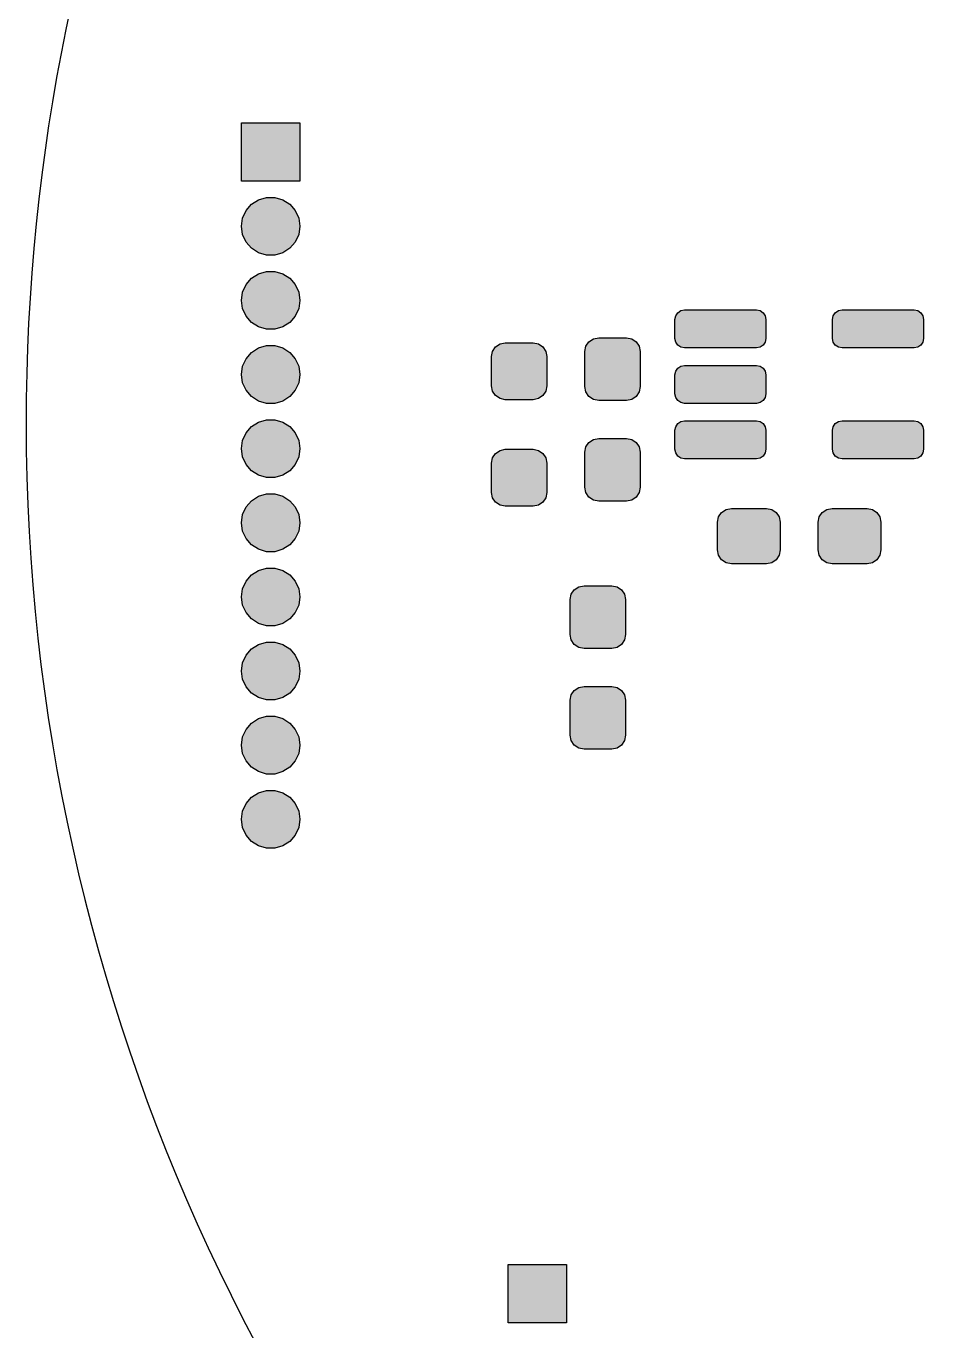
# Model space of a CAD drawing. Header units: inches. Extents: x 10 to 430, y -15 to 282.
# Drawn here: x 320.03 to 335.7, y 174.16 to 196.52 of the extents above; entities that cross this region are included whole.
import ezdxf

# ---------------------------------------------------------------- set-up
doc = ezdxf.new("R2010")
doc.units = ezdxf.units.IN
doc.header["$MEASUREMENT"] = 0
doc.layers.add('BLACK', color=7, linetype='Continuous')

msp = doc.modelspace()

# ---------------------------------------------------------------- hatches: boundary and pattern name
h = msp.add_hatch(color=256)
h.dxf.hatch_style = 1
h.paths.add_polyline_path([(324.718, 194.856), (323.718, 194.856), (323.718, 193.856), (324.718, 193.856)])
h.paths.add_polyline_path([(324.698, 193.227), (324.639, 193.357), (324.546, 193.464), (324.426, 193.541), (324.289, 193.581), (324.147, 193.581), (324.01, 193.541), (323.891, 193.464), (323.798, 193.357), (323.738, 193.227), (323.718, 193.086), (323.738, 192.945), (323.798, 192.816), (323.891, 192.708), (324.01, 192.632), (324.147, 192.591), (324.289, 192.591), (324.426, 192.632), (324.546, 192.708), (324.639, 192.816), (324.698, 192.945), (324.718, 193.086)])
h.paths.add_polyline_path([(324.698, 191.675), (324.718, 191.816), (324.698, 191.957), (324.639, 192.087), (324.546, 192.194), (324.426, 192.271), (324.289, 192.311), (324.147, 192.311), (324.01, 192.271), (323.891, 192.194), (323.798, 192.087), (323.738, 191.957), (323.718, 191.816), (323.738, 191.675), (323.798, 191.546), (323.891, 191.438), (324.01, 191.362), (324.147, 191.321), (324.289, 191.321), (324.426, 191.362), (324.546, 191.438), (324.639, 191.546)])
h.paths.add_polyline_path([(324.698, 190.405), (324.718, 190.546), (324.698, 190.687), (324.639, 190.817), (324.546, 190.924), (324.426, 191.001), (324.289, 191.041), (324.147, 191.041), (324.01, 191.001), (323.891, 190.924), (323.798, 190.817), (323.738, 190.687), (323.718, 190.546), (323.738, 190.405), (323.798, 190.276), (323.891, 190.168), (324.01, 190.092), (324.147, 190.051), (324.289, 190.051), (324.426, 190.092), (324.546, 190.168), (324.639, 190.276)])
h.paths.add_polyline_path([(324.698, 189.417), (324.639, 189.547), (324.546, 189.654), (324.426, 189.731), (324.289, 189.771), (324.147, 189.771), (324.01, 189.731), (323.891, 189.654), (323.798, 189.547), (323.738, 189.417), (323.718, 189.276), (323.738, 189.135), (323.798, 189.006), (323.891, 188.898), (324.01, 188.822), (324.147, 188.781), (324.289, 188.781), (324.426, 188.822), (324.546, 188.898), (324.639, 189.006), (324.698, 189.135), (324.718, 189.276)])
h.paths.add_polyline_path([(324.639, 187.736), (324.698, 187.865), (324.718, 188.006), (324.698, 188.147), (324.639, 188.277), (324.546, 188.384), (324.426, 188.461), (324.289, 188.501), (324.147, 188.501), (324.01, 188.461), (323.891, 188.384), (323.798, 188.277), (323.738, 188.147), (323.718, 188.006), (323.738, 187.865), (323.798, 187.736), (323.891, 187.628), (324.01, 187.552), (324.147, 187.511), (324.289, 187.511), (324.426, 187.552), (324.546, 187.628)])
h.paths.add_polyline_path([(324.639, 187.007), (324.546, 187.114), (324.426, 187.191), (324.289, 187.231), (324.147, 187.231), (324.01, 187.191), (323.891, 187.114), (323.798, 187.007), (323.738, 186.877), (323.718, 186.736), (323.738, 186.595), (323.798, 186.466), (323.891, 186.358), (324.01, 186.282), (324.147, 186.241), (324.289, 186.241), (324.426, 186.282), (324.546, 186.358), (324.639, 186.466), (324.698, 186.595), (324.718, 186.736), (324.698, 186.877)])
h.paths.add_polyline_path([(324.698, 185.607), (324.639, 185.737), (324.546, 185.844), (324.426, 185.921), (324.289, 185.961), (324.147, 185.961), (324.01, 185.921), (323.891, 185.844), (323.798, 185.737), (323.738, 185.607), (323.718, 185.466), (323.738, 185.325), (323.798, 185.196), (323.891, 185.088), (324.01, 185.012), (324.147, 184.971), (324.289, 184.971), (324.426, 185.012), (324.546, 185.088), (324.639, 185.196), (324.698, 185.325), (324.718, 185.466)])
h.paths.add_polyline_path([(324.698, 184.055), (324.718, 184.196), (324.698, 184.337), (324.639, 184.467), (324.546, 184.574), (324.426, 184.651), (324.289, 184.691), (324.147, 184.691), (324.01, 184.651), (323.891, 184.574), (323.798, 184.467), (323.738, 184.337), (323.718, 184.196), (323.738, 184.055), (323.798, 183.926), (323.891, 183.818), (324.01, 183.742), (324.147, 183.701), (324.289, 183.701), (324.426, 183.742), (324.546, 183.818), (324.639, 183.926)])
h.paths.add_polyline_path([(324.718, 182.926), (324.698, 183.067), (324.639, 183.197), (324.546, 183.304), (324.426, 183.381), (324.289, 183.421), (324.147, 183.421), (324.01, 183.381), (323.891, 183.304), (323.798, 183.197), (323.738, 183.067), (323.718, 182.926), (323.738, 182.785), (323.798, 182.656), (323.891, 182.548), (324.01, 182.472), (324.147, 182.431), (324.289, 182.431), (324.426, 182.472), (324.546, 182.548), (324.639, 182.656), (324.698, 182.785)])
h.paths.add_polyline_path([(330.301, 184.365), (330.301, 184.965), (330.283, 185.056), (330.232, 185.133), (330.155, 185.184), (330.064, 185.202), (329.589, 185.202), (329.498, 185.184), (329.421, 185.133), (329.369, 185.056), (329.351, 184.965), (329.351, 184.365), (329.369, 184.274), (329.421, 184.197), (329.498, 184.145), (329.589, 184.127), (330.064, 184.127), (330.155, 184.145), (330.232, 184.197), (330.283, 184.274)])
h.paths.add_polyline_path([(330.301, 186.69), (330.283, 186.781), (330.232, 186.858), (330.155, 186.909), (330.064, 186.927), (329.589, 186.927), (329.498, 186.909), (329.421, 186.858), (329.369, 186.781), (329.351, 186.69), (329.351, 186.09), (329.369, 185.999), (329.421, 185.922), (329.498, 185.87), (329.589, 185.852), (330.064, 185.852), (330.155, 185.87), (330.232, 185.922), (330.283, 185.999), (330.301, 186.09)])
h.paths.add_polyline_path([(328.951, 189.027), (328.933, 189.118), (328.882, 189.195), (328.805, 189.247), (328.714, 189.265), (328.239, 189.265), (328.148, 189.247), (328.071, 189.195), (328.019, 189.118), (328.001, 189.027), (328.001, 188.527), (328.019, 188.436), (328.071, 188.359), (328.148, 188.308), (328.239, 188.29), (328.714, 188.29), (328.805, 188.308), (328.882, 188.359), (328.933, 188.436), (328.951, 188.527)])
h.paths.add_polyline_path([(328.951, 190.352), (328.951, 190.852), (328.933, 190.943), (328.882, 191.02), (328.805, 191.072), (328.714, 191.09), (328.239, 191.09), (328.148, 191.072), (328.071, 191.02), (328.019, 190.943), (328.001, 190.852), (328.001, 190.352), (328.019, 190.261), (328.071, 190.184), (328.148, 190.133), (328.239, 190.115), (328.714, 190.115), (328.805, 190.133), (328.882, 190.184), (328.933, 190.261)])
h.paths.add_polyline_path([(330.551, 190.94), (330.533, 191.031), (330.482, 191.108), (330.405, 191.159), (330.314, 191.177), (329.839, 191.177), (329.748, 191.159), (329.671, 191.108), (329.619, 191.031), (329.601, 190.94), (329.601, 190.34), (329.619, 190.249), (329.671, 190.172), (329.748, 190.12), (329.839, 190.102), (330.314, 190.102), (330.405, 190.12), (330.482, 190.172), (330.533, 190.249), (330.551, 190.34)])
h.paths.add_polyline_path([(330.551, 189.215), (330.533, 189.306), (330.482, 189.383), (330.405, 189.434), (330.314, 189.452), (329.839, 189.452), (329.748, 189.434), (329.671, 189.383), (329.619, 189.306), (329.601, 189.215), (329.601, 188.615), (329.619, 188.524), (329.671, 188.447), (329.748, 188.395), (329.839, 188.377), (330.314, 188.377), (330.405, 188.395), (330.482, 188.447), (330.533, 188.524), (330.551, 188.615)])
h.paths.add_polyline_path([(332.706, 189.59), (332.694, 189.652), (332.659, 189.705), (332.606, 189.74), (332.544, 189.752), (331.309, 189.752), (331.246, 189.74), (331.194, 189.705), (331.159, 189.652), (331.146, 189.59), (331.146, 189.265), (331.159, 189.203), (331.194, 189.15), (331.246, 189.115), (331.309, 189.102), (332.544, 189.102), (332.606, 189.115), (332.659, 189.15), (332.694, 189.203), (332.706, 189.265)])
h.paths.add_polyline_path([(332.706, 190.54), (332.694, 190.602), (332.659, 190.655), (332.606, 190.69), (332.544, 190.702), (331.309, 190.702), (331.246, 190.69), (331.194, 190.655), (331.159, 190.602), (331.146, 190.54), (331.146, 190.215), (331.159, 190.153), (331.194, 190.1), (331.246, 190.065), (331.309, 190.052), (332.544, 190.052), (332.606, 190.065), (332.659, 190.1), (332.694, 190.153), (332.706, 190.215)])
h.paths.add_polyline_path([(332.706, 191.49), (332.694, 191.552), (332.659, 191.605), (332.606, 191.64), (332.544, 191.652), (331.309, 191.652), (331.246, 191.64), (331.194, 191.605), (331.159, 191.552), (331.146, 191.49), (331.146, 191.165), (331.159, 191.103), (331.194, 191.05), (331.246, 191.015), (331.309, 191.002), (332.544, 191.002), (332.606, 191.015), (332.659, 191.05), (332.694, 191.103), (332.706, 191.165)])
h.paths.add_polyline_path([(335.406, 191.49), (335.394, 191.552), (335.359, 191.605), (335.306, 191.64), (335.244, 191.652), (334.009, 191.652), (333.946, 191.64), (333.894, 191.605), (333.859, 191.552), (333.846, 191.49), (333.846, 191.165), (333.859, 191.103), (333.894, 191.05), (333.946, 191.015), (334.009, 191.002), (335.244, 191.002), (335.306, 191.015), (335.359, 191.05), (335.394, 191.103), (335.406, 191.165)])
h.paths.add_polyline_path([(335.406, 189.59), (335.394, 189.652), (335.359, 189.705), (335.306, 189.74), (335.244, 189.752), (334.009, 189.752), (333.946, 189.74), (333.894, 189.705), (333.859, 189.652), (333.846, 189.59), (333.846, 189.265), (333.859, 189.203), (333.894, 189.15), (333.946, 189.115), (334.009, 189.102), (335.244, 189.102), (335.306, 189.115), (335.359, 189.15), (335.394, 189.203), (335.406, 189.265)])
h.paths.add_polyline_path([(334.676, 188.015), (334.658, 188.106), (334.607, 188.183), (334.53, 188.234), (334.439, 188.252), (333.839, 188.252), (333.748, 188.234), (333.671, 188.183), (333.619, 188.106), (333.601, 188.015), (333.601, 187.54), (333.619, 187.449), (333.671, 187.372), (333.748, 187.32), (333.839, 187.302), (334.439, 187.302), (334.53, 187.32), (334.607, 187.372), (334.658, 187.449), (334.676, 187.54)])
h.paths.add_polyline_path([(332.951, 188.015), (332.933, 188.106), (332.882, 188.183), (332.805, 188.234), (332.714, 188.252), (332.114, 188.252), (332.023, 188.234), (331.946, 188.183), (331.894, 188.106), (331.876, 188.015), (331.876, 187.54), (331.894, 187.449), (331.946, 187.372), (332.023, 187.32), (332.114, 187.302), (332.714, 187.302), (332.805, 187.32), (332.882, 187.372), (332.933, 187.449), (332.951, 187.54)])
h.paths.add_polyline_path([(337.351, 187.21), (337.333, 187.301), (337.282, 187.378), (337.205, 187.429), (337.114, 187.447), (336.639, 187.447), (336.548, 187.429), (336.471, 187.378), (336.419, 187.301), (336.401, 187.21), (336.401, 186.61), (336.419, 186.519), (336.471, 186.442), (336.548, 186.39), (336.639, 186.372), (337.114, 186.372), (337.205, 186.39), (337.282, 186.442), (337.333, 186.519), (337.351, 186.61)])
h.paths.add_polyline_path([(337.333, 185.576), (337.282, 185.653), (337.205, 185.704), (337.114, 185.722), (336.639, 185.722), (336.548, 185.704), (336.471, 185.653), (336.419, 185.576), (336.401, 185.485), (336.401, 184.885), (336.419, 184.794), (336.471, 184.717), (336.548, 184.665), (336.639, 184.647), (337.114, 184.647), (337.205, 184.665), (337.282, 184.717), (337.333, 184.794), (337.351, 184.885), (337.351, 185.485)])
h.paths.add_polyline_path([(336.951, 190.115), (336.933, 190.206), (336.882, 190.283), (336.805, 190.334), (336.714, 190.352), (336.239, 190.352), (336.148, 190.334), (336.071, 190.283), (336.019, 190.206), (336.001, 190.115), (336.001, 189.615), (336.019, 189.524), (336.071, 189.447), (336.148, 189.395), (336.239, 189.377), (336.714, 189.377), (336.805, 189.395), (336.882, 189.447), (336.933, 189.524), (336.951, 189.615)])
h.paths.add_polyline_path([(336.951, 191.94), (336.933, 192.031), (336.882, 192.108), (336.805, 192.159), (336.714, 192.177), (336.239, 192.177), (336.148, 192.159), (336.071, 192.108), (336.019, 192.031), (336.001, 191.94), (336.001, 191.44), (336.019, 191.349), (336.071, 191.272), (336.148, 191.22), (336.239, 191.202), (336.714, 191.202), (336.805, 191.22), (336.882, 191.272), (336.933, 191.349), (336.951, 191.44)])
h.paths.add_polyline_path([(338.751, 190.015), (338.733, 190.106), (338.682, 190.183), (338.605, 190.234), (338.514, 190.252), (337.914, 190.252), (337.823, 190.234), (337.746, 190.183), (337.694, 190.106), (337.676, 190.015), (337.676, 189.54), (337.694, 189.449), (337.746, 189.372), (337.823, 189.32), (337.914, 189.302), (338.514, 189.302), (338.605, 189.32), (338.682, 189.372), (338.733, 189.449), (338.751, 189.54)])
h.paths.add_polyline_path([(340.476, 190.015), (340.458, 190.106), (340.407, 190.183), (340.33, 190.234), (340.239, 190.252), (339.639, 190.252), (339.548, 190.234), (339.471, 190.183), (339.419, 190.106), (339.401, 190.015), (339.401, 189.54), (339.419, 189.449), (339.471, 189.372), (339.548, 189.32), (339.639, 189.302), (340.239, 189.302), (340.33, 189.32), (340.407, 189.372), (340.458, 189.449), (340.476, 189.54)])
h.paths.add_polyline_path([(345.991, 184.053), (345.973, 184.144), (345.922, 184.221), (345.845, 184.272), (345.754, 184.29), (345.154, 184.29), (345.063, 184.272), (344.986, 184.221), (344.934, 184.144), (344.916, 184.053), (344.916, 183.578), (344.934, 183.487), (344.986, 183.41), (345.063, 183.358), (345.154, 183.34), (345.754, 183.34), (345.845, 183.358), (345.922, 183.41), (345.973, 183.487), (345.991, 183.578)])
h.paths.add_polyline_path([(347.716, 184.053), (347.698, 184.144), (347.647, 184.221), (347.57, 184.272), (347.479, 184.29), (346.879, 184.29), (346.788, 184.272), (346.711, 184.221), (346.659, 184.144), (346.641, 184.053), (346.641, 183.578), (346.659, 183.487), (346.711, 183.41), (346.788, 183.358), (346.879, 183.34), (347.479, 183.34), (347.57, 183.358), (347.647, 183.41), (347.698, 183.487), (347.716, 183.578)])
h.paths.add_polyline_path([(347.007, 182.529), (346.989, 182.62), (346.938, 182.697), (346.861, 182.748), (346.77, 182.766), (346.17, 182.766), (346.079, 182.748), (346.002, 182.697), (345.95, 182.62), (345.932, 182.529), (345.932, 182.054), (345.95, 181.963), (346.002, 181.886), (346.079, 181.834), (346.17, 181.816), (346.77, 181.816), (346.861, 181.834), (346.938, 181.886), (346.989, 181.963), (347.007, 182.054)])
h.paths.add_polyline_path([(348.732, 182.529), (348.714, 182.62), (348.663, 182.697), (348.586, 182.748), (348.495, 182.766), (347.895, 182.766), (347.804, 182.748), (347.727, 182.697), (347.675, 182.62), (347.657, 182.529), (347.657, 182.054), (347.675, 181.963), (347.727, 181.886), (347.804, 181.834), (347.895, 181.816), (348.495, 181.816), (348.586, 181.834), (348.663, 181.886), (348.714, 181.963), (348.732, 182.054)])
h.paths.add_polyline_path([(329.29, 175.298), (328.29, 175.298), (328.29, 174.298), (329.29, 174.298)])
h.paths.add_polyline_path([(329.27, 173.387), (329.29, 173.528), (329.27, 173.669), (329.211, 173.799), (329.118, 173.906), (328.998, 173.983), (328.861, 174.023), (328.719, 174.023), (328.582, 173.983), (328.463, 173.906), (328.37, 173.799), (328.31, 173.669), (328.29, 173.528), (328.31, 173.387), (328.37, 173.258), (328.463, 173.15), (328.582, 173.074), (328.719, 173.033), (328.861, 173.033), (328.998, 173.074), (329.118, 173.15), (329.211, 173.258)])
h.paths.add_polyline_path([(338.221, 172.077), (338.202, 172.173), (338.148, 172.254), (338.067, 172.308), (337.971, 172.327), (333.071, 172.327), (332.976, 172.308), (332.894, 172.254), (332.84, 172.173), (332.821, 172.077), (332.821, 170.602), (332.84, 170.507), (332.894, 170.426), (332.976, 170.371), (333.071, 170.352), (337.971, 170.352), (338.067, 170.371), (338.148, 170.426), (338.202, 170.507), (338.221, 170.602)])
h.paths.add_polyline_path([(338.148, 166.979), (338.067, 167.033), (337.971, 167.052), (333.071, 167.052), (332.976, 167.033), (332.894, 166.979), (332.84, 166.898), (332.821, 166.802), (332.821, 165.327), (332.84, 165.232), (332.894, 165.151), (332.976, 165.096), (333.071, 165.077), (337.971, 165.077), (338.067, 165.096), (338.148, 165.151), (338.202, 165.232), (338.221, 165.327), (338.221, 166.802), (338.202, 166.898)])
h.paths.add_polyline_path([(343.997, 153.251), (343.941, 153.412), (343.85, 153.556), (343.729, 153.677), (343.585, 153.768), (343.424, 153.824), (343.254, 153.843), (343.085, 153.824), (342.924, 153.768), (342.779, 153.677), (342.658, 153.556), (342.568, 153.412), (342.511, 153.251), (342.492, 153.081), (342.511, 152.912), (342.568, 152.751), (342.658, 152.606), (342.779, 152.486), (342.924, 152.395), (343.085, 152.338), (343.254, 152.319), (343.424, 152.338), (343.585, 152.395), (343.729, 152.486), (343.85, 152.606), (343.941, 152.751), (343.997, 152.912), (344.016, 153.081)])
h.paths.add_polyline_path([(347.016, 153.081), (346.997, 153.251), (346.941, 153.412), (346.85, 153.556), (346.729, 153.677), (346.585, 153.768), (346.424, 153.824), (346.254, 153.843), (346.085, 153.824), (345.924, 153.768), (345.779, 153.677), (345.658, 153.556), (345.568, 153.412), (345.511, 153.251), (345.492, 153.081), (345.511, 152.912), (345.568, 152.751), (345.658, 152.606), (345.779, 152.486), (345.924, 152.395), (346.085, 152.338), (346.254, 152.319), (346.424, 152.338), (346.585, 152.395), (346.729, 152.486), (346.85, 152.606), (346.941, 152.751), (346.997, 152.912)])
h.paths.add_polyline_path([(350.016, 153.081), (349.997, 153.251), (349.941, 153.412), (349.85, 153.556), (349.729, 153.677), (349.585, 153.768), (349.424, 153.824), (349.254, 153.843), (349.085, 153.824), (348.924, 153.768), (348.779, 153.677), (348.658, 153.556), (348.568, 153.412), (348.511, 153.251), (348.492, 153.081), (348.511, 152.912), (348.568, 152.751), (348.658, 152.606), (348.779, 152.486), (348.924, 152.395), (349.085, 152.338), (349.254, 152.319), (349.424, 152.338), (349.585, 152.395), (349.729, 152.486), (349.85, 152.606), (349.941, 152.751), (349.997, 152.912)])
h.paths.add_polyline_path([(352.997, 153.251), (352.941, 153.412), (352.85, 153.556), (352.729, 153.677), (352.585, 153.768), (352.424, 153.824), (352.254, 153.843), (352.085, 153.824), (351.924, 153.768), (351.779, 153.677), (351.658, 153.556), (351.568, 153.412), (351.511, 153.251), (351.492, 153.081), (351.511, 152.912), (351.568, 152.751), (351.658, 152.606), (351.779, 152.486), (351.924, 152.395), (352.085, 152.338), (352.254, 152.319), (352.424, 152.338), (352.585, 152.395), (352.729, 152.486), (352.85, 152.606), (352.941, 152.751), (352.997, 152.912), (353.016, 153.081)])
h.paths.add_polyline_path([(355.997, 153.251), (355.941, 153.412), (355.85, 153.556), (355.729, 153.677), (355.585, 153.768), (355.424, 153.824), (355.254, 153.843), (355.085, 153.824), (354.924, 153.768), (354.779, 153.677), (354.658, 153.556), (354.568, 153.412), (354.511, 153.251), (354.492, 153.081), (354.511, 152.912), (354.568, 152.751), (354.658, 152.606), (354.779, 152.486), (354.924, 152.395), (355.085, 152.338), (355.254, 152.319), (355.424, 152.338), (355.585, 152.395), (355.729, 152.486), (355.85, 152.606), (355.941, 152.751), (355.997, 152.912), (356.016, 153.081)])
h.paths.add_polyline_path([(359.016, 153.081), (358.997, 153.251), (358.941, 153.412), (358.85, 153.556), (358.729, 153.677), (358.585, 153.768), (358.424, 153.824), (358.254, 153.843), (358.085, 153.824), (357.924, 153.768), (357.779, 153.677), (357.658, 153.556), (357.568, 153.412), (357.511, 153.251), (357.492, 153.081), (357.511, 152.912), (357.568, 152.751), (357.658, 152.606), (357.779, 152.486), (357.924, 152.395), (358.085, 152.338), (358.254, 152.319), (358.424, 152.338), (358.585, 152.395), (358.729, 152.486), (358.85, 152.606), (358.941, 152.751), (358.997, 152.912)])
h.paths.add_polyline_path([(363.676, 153.931), (361.976, 153.931), (361.976, 152.231), (363.676, 152.231)])
h.paths.add_polyline_path([(366.216, 153.081), (366.198, 153.258), (366.143, 153.427), (366.054, 153.581), (365.935, 153.713), (365.791, 153.817), (365.629, 153.89), (365.455, 153.927), (365.277, 153.927), (365.104, 153.89), (364.941, 153.817), (364.797, 153.713), (364.679, 153.581), (364.59, 153.427), (364.535, 153.258), (364.516, 153.081), (364.535, 152.905), (364.59, 152.736), (364.679, 152.582), (364.797, 152.45), (364.941, 152.345), (365.104, 152.273), (365.277, 152.236), (365.455, 152.236), (365.629, 152.273), (365.791, 152.345), (365.935, 152.45), (366.054, 152.582), (366.143, 152.736), (366.198, 152.905)])
h.paths.add_polyline_path([(368.756, 153.081), (368.738, 153.258), (368.683, 153.427), (368.594, 153.581), (368.475, 153.713), (368.331, 153.817), (368.169, 153.89), (367.995, 153.927), (367.817, 153.927), (367.644, 153.89), (367.481, 153.817), (367.337, 153.713), (367.219, 153.581), (367.13, 153.427), (367.075, 153.258), (367.056, 153.081), (367.075, 152.905), (367.13, 152.736), (367.219, 152.582), (367.337, 152.45), (367.481, 152.345), (367.644, 152.273), (367.817, 152.236), (367.995, 152.236), (368.169, 152.273), (368.331, 152.345), (368.475, 152.45), (368.594, 152.582), (368.683, 152.736), (368.738, 152.905)])
h.paths.add_polyline_path([(371.296, 153.081), (371.278, 153.258), (371.223, 153.427), (371.134, 153.581), (371.015, 153.713), (370.871, 153.817), (370.709, 153.89), (370.535, 153.927), (370.357, 153.927), (370.184, 153.89), (370.021, 153.817), (369.877, 153.713), (369.759, 153.581), (369.67, 153.427), (369.615, 153.258), (369.596, 153.081), (369.615, 152.905), (369.67, 152.736), (369.759, 152.582), (369.877, 152.45), (370.021, 152.345), (370.184, 152.273), (370.357, 152.236), (370.535, 152.236), (370.709, 152.273), (370.871, 152.345), (371.015, 152.45), (371.134, 152.582), (371.223, 152.736), (371.278, 152.905)])

# ---------------------------------------------------------------- linework, layer by layer
at = {"layer": 'BLACK', "linetype": 'Continuous'}
for p, q in [((323.718, 193.856), (323.718, 194.856)), ((323.718, 194.856), (324.718, 194.856)), ((324.718, 194.856), (324.718, 193.856)), ((324.718, 193.856), (323.718, 193.856)), ((323.798, 193.357), (323.891, 193.464)), ((323.891, 193.464), (324.01, 193.541)), ((324.01, 193.541), (324.147, 193.581)), ((324.147, 193.581), (324.289, 193.581)), ((324.289, 193.581), (324.426, 193.541)), ((324.426, 193.541), (324.546, 193.464)), ((324.546, 193.464), (324.639, 193.357)), ((323.718, 193.086), (323.738, 193.227)), ((323.738, 193.227), (323.798, 193.357)), ((324.639, 193.357), (324.698, 193.227)), ((324.698, 193.227), (324.718, 193.086)), ((323.738, 192.945), (323.718, 193.086)), ((323.798, 192.816), (323.738, 192.945)), ((324.698, 192.945), (324.639, 192.816)), ((324.718, 193.086), (324.698, 192.945)), ((323.891, 192.708), (323.798, 192.816)), ((324.01, 192.632), (323.891, 192.708)), ((324.546, 192.708), (324.426, 192.632)), ((324.639, 192.816), (324.546, 192.708)), ((324.147, 192.591), (324.01, 192.632)), ((324.289, 192.591), (324.147, 192.591)), ((324.426, 192.632), (324.289, 192.591)), ((323.891, 192.194), (324.01, 192.271)), ((324.01, 192.271), (324.147, 192.311)), ((324.147, 192.311), (324.289, 192.311)), ((324.289, 192.311), (324.426, 192.271)), ((324.426, 192.271), (324.546, 192.194)), ((323.738, 191.957), (323.798, 192.087)), ((323.798, 192.087), (323.891, 192.194)), ((324.546, 192.194), (324.639, 192.087)), ((324.639, 192.087), (324.698, 191.957)), ((323.718, 191.816), (323.738, 191.957)), ((323.738, 191.675), (323.718, 191.816)), ((324.698, 191.957), (324.718, 191.816)), ((324.718, 191.816), (324.698, 191.675)), ((323.798, 191.546), (323.738, 191.675)), ((324.698, 191.675), (324.639, 191.546)), ((331.159, 191.552), (331.194, 191.605)), ((331.194, 191.605), (331.246, 191.64)), ((331.246, 191.64), (331.309, 191.652)), ((331.309, 191.652), (332.544, 191.652)), ((332.544, 191.652), (332.606, 191.64)), ((332.606, 191.64), (332.659, 191.605)), ((332.659, 191.605), (332.694, 191.552)), ((333.859, 191.552), (333.894, 191.605)), ((333.894, 191.605), (333.946, 191.64)), ((333.946, 191.64), (334.009, 191.652)), ((334.009, 191.652), (335.244, 191.652)), ((335.244, 191.652), (335.306, 191.64)), ((335.306, 191.64), (335.359, 191.605)), ((335.359, 191.605), (335.394, 191.552)), ((323.891, 191.438), (323.798, 191.546)), ((324.01, 191.362), (323.891, 191.438)), ((324.147, 191.321), (324.01, 191.362)), ((324.426, 191.362), (324.289, 191.321)), ((324.546, 191.438), (324.426, 191.362)), ((324.639, 191.546), (324.546, 191.438)), ((331.146, 191.49), (331.159, 191.552)), ((331.146, 191.165), (331.146, 191.49)), ((332.694, 191.552), (332.706, 191.49)), ((332.706, 191.49), (332.706, 191.165)), ((333.846, 191.49), (333.859, 191.552)), ((333.846, 191.165), (333.846, 191.49)), ((335.394, 191.552), (335.406, 191.49)), ((335.406, 191.49), (335.406, 191.165)), ((324.289, 191.321), (324.147, 191.321)), ((329.671, 191.108), (329.748, 191.159)), ((329.748, 191.159), (329.839, 191.177)), ((329.839, 191.177), (330.314, 191.177)), ((330.314, 191.177), (330.405, 191.159)), ((330.405, 191.159), (330.482, 191.108)), ((331.159, 191.103), (331.146, 191.165)), ((332.706, 191.165), (332.694, 191.103)), ((333.859, 191.103), (333.846, 191.165)), ((335.406, 191.165), (335.394, 191.103)), ((323.798, 190.817), (323.891, 190.924)), ((323.891, 190.924), (324.01, 191.001)), ((324.01, 191.001), (324.147, 191.041)), ((324.147, 191.041), (324.289, 191.041)), ((324.289, 191.041), (324.426, 191.001)), ((324.426, 191.001), (324.546, 190.924)), ((324.546, 190.924), (324.639, 190.817)), ((328.001, 190.852), (328.019, 190.943)), ((328.019, 190.943), (328.071, 191.02)), ((328.071, 191.02), (328.148, 191.072)), ((328.148, 191.072), (328.239, 191.09)), ((328.239, 191.09), (328.714, 191.09)), ((328.714, 191.09), (328.805, 191.072)), ((328.805, 191.072), (328.882, 191.02)), ((328.882, 191.02), (328.933, 190.943)), ((328.933, 190.943), (328.951, 190.852)), ((329.601, 190.94), (329.619, 191.031)), ((329.601, 190.34), (329.601, 190.94)), ((329.619, 191.031), (329.671, 191.108)), ((330.482, 191.108), (330.533, 191.031)), ((330.533, 191.031), (330.551, 190.94)), ((330.551, 190.94), (330.551, 190.34)), ((331.194, 191.05), (331.159, 191.103)), ((331.246, 191.015), (331.194, 191.05)), ((331.309, 191.002), (331.246, 191.015)), ((332.544, 191.002), (331.309, 191.002)), ((332.606, 191.015), (332.544, 191.002)), ((332.659, 191.05), (332.606, 191.015)), ((332.694, 191.103), (332.659, 191.05)), ((333.894, 191.05), (333.859, 191.103)), ((333.946, 191.015), (333.894, 191.05)), ((334.009, 191.002), (333.946, 191.015)), ((335.244, 191.002), (334.009, 191.002)), ((335.306, 191.015), (335.244, 191.002)), ((335.359, 191.05), (335.306, 191.015)), ((335.394, 191.103), (335.359, 191.05)), ((323.718, 190.546), (323.738, 190.687)), ((323.738, 190.687), (323.798, 190.817)), ((324.639, 190.817), (324.698, 190.687)), ((324.698, 190.687), (324.718, 190.546)), ((328.001, 190.352), (328.001, 190.852)), ((328.951, 190.852), (328.951, 190.352)), ((331.194, 190.655), (331.246, 190.69)), ((331.246, 190.69), (331.309, 190.702)), ((331.309, 190.702), (332.544, 190.702)), ((332.544, 190.702), (332.606, 190.69)), ((332.606, 190.69), (332.659, 190.655)), ((323.738, 190.405), (323.718, 190.546)), ((324.718, 190.546), (324.698, 190.405)), ((331.146, 190.54), (331.159, 190.602)), ((331.146, 190.215), (331.146, 190.54)), ((331.159, 190.602), (331.194, 190.655)), ((332.659, 190.655), (332.694, 190.602)), ((332.694, 190.602), (332.706, 190.54)), ((332.706, 190.54), (332.706, 190.215)), ((323.798, 190.276), (323.738, 190.405)), ((323.891, 190.168), (323.798, 190.276)), ((324.639, 190.276), (324.546, 190.168)), ((324.698, 190.405), (324.639, 190.276)), ((328.019, 190.261), (328.001, 190.352)), ((328.071, 190.184), (328.019, 190.261)), ((328.933, 190.261), (328.882, 190.184)), ((328.951, 190.352), (328.933, 190.261)), ((329.619, 190.249), (329.601, 190.34)), ((329.671, 190.172), (329.619, 190.249)), ((330.533, 190.249), (330.482, 190.172)), ((330.551, 190.34), (330.533, 190.249)), ((324.01, 190.092), (323.891, 190.168)), ((324.147, 190.051), (324.01, 190.092)), ((324.289, 190.051), (324.147, 190.051)), ((324.426, 190.092), (324.289, 190.051)), ((324.546, 190.168), (324.426, 190.092)), ((328.148, 190.133), (328.071, 190.184)), ((328.239, 190.115), (328.148, 190.133)), ((328.714, 190.115), (328.239, 190.115)), ((328.805, 190.133), (328.714, 190.115)), ((328.882, 190.184), (328.805, 190.133)), ((329.748, 190.12), (329.671, 190.172)), ((329.839, 190.102), (329.748, 190.12)), ((330.314, 190.102), (329.839, 190.102)), ((330.405, 190.12), (330.314, 190.102)), ((330.482, 190.172), (330.405, 190.12)), ((331.159, 190.153), (331.146, 190.215)), ((331.194, 190.1), (331.159, 190.153)), ((331.246, 190.065), (331.194, 190.1)), ((331.309, 190.052), (331.246, 190.065)), ((332.544, 190.052), (331.309, 190.052)), ((332.606, 190.065), (332.544, 190.052)), ((332.659, 190.1), (332.606, 190.065)), ((332.694, 190.153), (332.659, 190.1)), ((332.706, 190.215), (332.694, 190.153)), ((323.798, 189.547), (323.891, 189.654)), ((323.891, 189.654), (324.01, 189.731)), ((324.01, 189.731), (324.147, 189.771)), ((324.147, 189.771), (324.289, 189.771)), ((324.289, 189.771), (324.426, 189.731)), ((324.426, 189.731), (324.546, 189.654)), ((324.546, 189.654), (324.639, 189.547)), ((331.146, 189.59), (331.159, 189.652)), ((331.146, 189.265), (331.146, 189.59)), ((331.159, 189.652), (331.194, 189.705)), ((331.194, 189.705), (331.246, 189.74)), ((331.246, 189.74), (331.309, 189.752)), ((331.309, 189.752), (332.544, 189.752)), ((332.544, 189.752), (332.606, 189.74)), ((332.606, 189.74), (332.659, 189.705)), ((332.659, 189.705), (332.694, 189.652)), ((332.694, 189.652), (332.706, 189.59)), ((332.706, 189.59), (332.706, 189.265)), ((333.846, 189.59), (333.859, 189.652)), ((333.846, 189.265), (333.846, 189.59)), ((333.859, 189.652), (333.894, 189.705)), ((333.894, 189.705), (333.946, 189.74)), ((333.946, 189.74), (334.009, 189.752)), ((334.009, 189.752), (335.244, 189.752)), ((335.244, 189.752), (335.306, 189.74)), ((335.306, 189.74), (335.359, 189.705)), ((335.359, 189.705), (335.394, 189.652)), ((335.394, 189.652), (335.406, 189.59)), ((335.406, 189.59), (335.406, 189.265)), ((323.718, 189.276), (323.738, 189.417)), ((323.738, 189.417), (323.798, 189.547)), ((324.639, 189.547), (324.698, 189.417)), ((324.698, 189.417), (324.718, 189.276)), ((329.619, 189.306), (329.671, 189.383)), ((329.671, 189.383), (329.748, 189.434)), ((329.748, 189.434), (329.839, 189.452)), ((329.839, 189.452), (330.314, 189.452)), ((330.314, 189.452), (330.405, 189.434)), ((330.405, 189.434), (330.482, 189.383)), ((330.482, 189.383), (330.533, 189.306)), ((323.738, 189.135), (323.718, 189.276)), ((323.798, 189.006), (323.738, 189.135)), ((324.698, 189.135), (324.639, 189.006)), ((324.718, 189.276), (324.698, 189.135)), ((328.019, 189.118), (328.071, 189.195)), ((328.071, 189.195), (328.148, 189.247)), ((328.148, 189.247), (328.239, 189.265)), ((328.239, 189.265), (328.714, 189.265)), ((328.714, 189.265), (328.805, 189.247)), ((328.805, 189.247), (328.882, 189.195)), ((328.882, 189.195), (328.933, 189.118)), ((329.601, 189.215), (329.619, 189.306)), ((329.601, 188.615), (329.601, 189.215)), ((330.533, 189.306), (330.551, 189.215)), ((330.551, 189.215), (330.551, 188.615)), ((331.159, 189.203), (331.146, 189.265)), ((331.194, 189.15), (331.159, 189.203)), ((331.246, 189.115), (331.194, 189.15)), ((332.659, 189.15), (332.606, 189.115)), ((332.694, 189.203), (332.659, 189.15)), ((332.706, 189.265), (332.694, 189.203)), ((333.859, 189.203), (333.846, 189.265)), ((333.894, 189.15), (333.859, 189.203)), ((333.946, 189.115), (333.894, 189.15)), ((335.359, 189.15), (335.306, 189.115)), ((335.394, 189.203), (335.359, 189.15)), ((335.406, 189.265), (335.394, 189.203)), ((323.891, 188.898), (323.798, 189.006)), ((324.01, 188.822), (323.891, 188.898)), ((324.546, 188.898), (324.426, 188.822)), ((324.639, 189.006), (324.546, 188.898)), ((328.001, 189.027), (328.019, 189.118)), ((328.001, 188.527), (328.001, 189.027)), ((328.933, 189.118), (328.951, 189.027)), ((328.951, 189.027), (328.951, 188.527)), ((331.309, 189.102), (331.246, 189.115)), ((332.544, 189.102), (331.309, 189.102)), ((332.606, 189.115), (332.544, 189.102)), ((334.009, 189.102), (333.946, 189.115)), ((335.244, 189.102), (334.009, 189.102)), ((335.306, 189.115), (335.244, 189.102)), ((324.147, 188.781), (324.01, 188.822)), ((324.289, 188.781), (324.147, 188.781)), ((324.426, 188.822), (324.289, 188.781)), ((323.891, 188.384), (324.01, 188.461)), ((324.01, 188.461), (324.147, 188.501)), ((324.147, 188.501), (324.289, 188.501)), ((324.289, 188.501), (324.426, 188.461)), ((324.426, 188.461), (324.546, 188.384)), ((328.019, 188.436), (328.001, 188.527)), ((328.951, 188.527), (328.933, 188.436)), ((329.619, 188.524), (329.601, 188.615)), ((329.671, 188.447), (329.619, 188.524)), ((330.533, 188.524), (330.482, 188.447)), ((330.551, 188.615), (330.533, 188.524)), ((323.738, 188.147), (323.798, 188.277)), ((323.798, 188.277), (323.891, 188.384)), ((324.546, 188.384), (324.639, 188.277)), ((324.639, 188.277), (324.698, 188.147)), ((328.071, 188.359), (328.019, 188.436)), ((328.148, 188.308), (328.071, 188.359)), ((328.239, 188.29), (328.148, 188.308)), ((328.714, 188.29), (328.239, 188.29)), ((328.805, 188.308), (328.714, 188.29)), ((328.882, 188.359), (328.805, 188.308)), ((328.933, 188.436), (328.882, 188.359)), ((329.748, 188.395), (329.671, 188.447)), ((329.839, 188.377), (329.748, 188.395)), ((330.314, 188.377), (329.839, 188.377)), ((330.405, 188.395), (330.314, 188.377)), ((330.482, 188.447), (330.405, 188.395)), ((331.946, 188.183), (332.023, 188.234)), ((332.023, 188.234), (332.114, 188.252)), ((332.114, 188.252), (332.714, 188.252)), ((332.714, 188.252), (332.805, 188.234)), ((332.805, 188.234), (332.882, 188.183)), ((333.671, 188.183), (333.748, 188.234)), ((333.748, 188.234), (333.839, 188.252)), ((333.839, 188.252), (334.439, 188.252)), ((334.439, 188.252), (334.53, 188.234)), ((334.53, 188.234), (334.607, 188.183)), ((323.718, 188.006), (323.738, 188.147)), ((323.738, 187.865), (323.718, 188.006)), ((324.698, 188.147), (324.718, 188.006)), ((324.718, 188.006), (324.698, 187.865)), ((331.876, 188.015), (331.894, 188.106)), ((331.876, 187.54), (331.876, 188.015)), ((331.894, 188.106), (331.946, 188.183)), ((332.882, 188.183), (332.933, 188.106)), ((332.933, 188.106), (332.951, 188.015)), ((332.951, 188.015), (332.951, 187.54)), ((333.601, 188.015), (333.619, 188.106)), ((333.601, 187.54), (333.601, 188.015)), ((333.619, 188.106), (333.671, 188.183)), ((334.607, 188.183), (334.658, 188.106)), ((334.658, 188.106), (334.676, 188.015)), ((334.676, 188.015), (334.676, 187.54)), ((323.798, 187.736), (323.738, 187.865)), ((324.698, 187.865), (324.639, 187.736)), ((323.891, 187.628), (323.798, 187.736)), ((324.01, 187.552), (323.891, 187.628)), ((324.546, 187.628), (324.426, 187.552)), ((324.639, 187.736), (324.546, 187.628)), ((324.147, 187.511), (324.01, 187.552)), ((324.289, 187.511), (324.147, 187.511)), ((324.426, 187.552), (324.289, 187.511)), ((331.894, 187.449), (331.876, 187.54)), ((331.946, 187.372), (331.894, 187.449)), ((332.023, 187.32), (331.946, 187.372)), ((332.882, 187.372), (332.805, 187.32)), ((332.933, 187.449), (332.882, 187.372)), ((332.951, 187.54), (332.933, 187.449)), ((333.619, 187.449), (333.601, 187.54)), ((333.671, 187.372), (333.619, 187.449)), ((333.748, 187.32), (333.671, 187.372)), ((334.607, 187.372), (334.53, 187.32)), ((334.658, 187.449), (334.607, 187.372)), ((334.676, 187.54), (334.658, 187.449)), ((323.798, 187.007), (323.891, 187.114)), ((323.891, 187.114), (324.01, 187.191)), ((324.01, 187.191), (324.147, 187.231)), ((324.147, 187.231), (324.289, 187.231)), ((324.289, 187.231), (324.426, 187.191)), ((324.426, 187.191), (324.546, 187.114)), ((324.546, 187.114), (324.639, 187.007)), ((332.114, 187.302), (332.023, 187.32)), ((332.714, 187.302), (332.114, 187.302)), ((332.805, 187.32), (332.714, 187.302)), ((333.839, 187.302), (333.748, 187.32)), ((334.439, 187.302), (333.839, 187.302)), ((334.53, 187.32), (334.439, 187.302)), ((323.738, 186.877), (323.798, 187.007)), ((324.639, 187.007), (324.698, 186.877)), ((329.421, 186.858), (329.498, 186.909)), ((329.498, 186.909), (329.589, 186.927)), ((329.589, 186.927), (330.064, 186.927)), ((330.064, 186.927), (330.155, 186.909)), ((330.155, 186.909), (330.232, 186.858)), ((323.718, 186.736), (323.738, 186.877)), ((323.738, 186.595), (323.718, 186.736)), ((324.698, 186.877), (324.718, 186.736)), ((324.718, 186.736), (324.698, 186.595)), ((329.351, 186.69), (329.369, 186.781)), ((329.351, 186.09), (329.351, 186.69)), ((329.369, 186.781), (329.421, 186.858)), ((330.232, 186.858), (330.283, 186.781)), ((330.283, 186.781), (330.301, 186.69)), ((330.301, 186.69), (330.301, 186.09)), ((323.798, 186.466), (323.738, 186.595)), ((323.891, 186.358), (323.798, 186.466)), ((324.639, 186.466), (324.546, 186.358)), ((324.698, 186.595), (324.639, 186.466)), ((324.01, 186.282), (323.891, 186.358)), ((324.147, 186.241), (324.01, 186.282)), ((324.289, 186.241), (324.147, 186.241)), ((324.426, 186.282), (324.289, 186.241)), ((324.546, 186.358), (324.426, 186.282)), ((329.369, 185.999), (329.351, 186.09)), ((329.421, 185.922), (329.369, 185.999)), ((330.283, 185.999), (330.232, 185.922)), ((330.301, 186.09), (330.283, 185.999)), ((323.798, 185.737), (323.891, 185.844)), ((323.891, 185.844), (324.01, 185.921)), ((324.01, 185.921), (324.147, 185.961)), ((324.147, 185.961), (324.289, 185.961)), ((324.289, 185.961), (324.426, 185.921)), ((324.426, 185.921), (324.546, 185.844)), ((324.546, 185.844), (324.639, 185.737)), ((329.498, 185.87), (329.421, 185.922)), ((329.589, 185.852), (329.498, 185.87)), ((330.064, 185.852), (329.589, 185.852)), ((330.155, 185.87), (330.064, 185.852)), ((330.232, 185.922), (330.155, 185.87)), ((323.718, 185.466), (323.738, 185.607)), ((323.738, 185.607), (323.798, 185.737)), ((324.639, 185.737), (324.698, 185.607)), ((324.698, 185.607), (324.718, 185.466)), ((323.738, 185.325), (323.718, 185.466)), ((323.798, 185.196), (323.738, 185.325)), ((324.698, 185.325), (324.639, 185.196)), ((324.718, 185.466), (324.698, 185.325)), ((323.891, 185.088), (323.798, 185.196)), ((324.639, 185.196), (324.546, 185.088)), ((329.369, 185.056), (329.421, 185.133)), ((329.421, 185.133), (329.498, 185.184)), ((329.498, 185.184), (329.589, 185.202)), ((329.589, 185.202), (330.064, 185.202)), ((330.064, 185.202), (330.155, 185.184)), ((330.155, 185.184), (330.232, 185.133)), ((330.232, 185.133), (330.283, 185.056)), ((324.01, 185.012), (323.891, 185.088)), ((324.147, 184.971), (324.01, 185.012)), ((324.289, 184.971), (324.147, 184.971)), ((324.426, 185.012), (324.289, 184.971)), ((324.546, 185.088), (324.426, 185.012)), ((329.351, 184.965), (329.369, 185.056)), ((329.351, 184.365), (329.351, 184.965)), ((330.283, 185.056), (330.301, 184.965)), ((330.301, 184.965), (330.301, 184.365)), ((323.891, 184.574), (324.01, 184.651)), ((324.01, 184.651), (324.147, 184.691)), ((324.147, 184.691), (324.289, 184.691)), ((324.289, 184.691), (324.426, 184.651)), ((324.426, 184.651), (324.546, 184.574)), ((323.738, 184.337), (323.798, 184.467)), ((323.798, 184.467), (323.891, 184.574)), ((324.546, 184.574), (324.639, 184.467)), ((324.639, 184.467), (324.698, 184.337)), ((323.718, 184.196), (323.738, 184.337)), ((324.698, 184.337), (324.718, 184.196)), ((329.369, 184.274), (329.351, 184.365)), ((329.421, 184.197), (329.369, 184.274)), ((330.283, 184.274), (330.232, 184.197)), ((330.301, 184.365), (330.283, 184.274)), ((323.738, 184.055), (323.718, 184.196)), ((323.798, 183.926), (323.738, 184.055)), ((324.698, 184.055), (324.639, 183.926)), ((324.718, 184.196), (324.698, 184.055)), ((329.498, 184.145), (329.421, 184.197)), ((329.589, 184.127), (329.498, 184.145)), ((330.064, 184.127), (329.589, 184.127)), ((330.155, 184.145), (330.064, 184.127)), ((330.232, 184.197), (330.155, 184.145)), ((323.891, 183.818), (323.798, 183.926)), ((324.01, 183.742), (323.891, 183.818)), ((324.546, 183.818), (324.426, 183.742)), ((324.639, 183.926), (324.546, 183.818)), ((324.147, 183.701), (324.01, 183.742)), ((324.289, 183.701), (324.147, 183.701)), ((324.426, 183.742), (324.289, 183.701)), ((323.891, 183.304), (324.01, 183.381)), ((324.01, 183.381), (324.147, 183.421)), ((324.147, 183.421), (324.289, 183.421)), ((324.289, 183.421), (324.426, 183.381)), ((324.426, 183.381), (324.546, 183.304)), ((323.738, 183.067), (323.798, 183.197)), ((323.798, 183.197), (323.891, 183.304)), ((324.546, 183.304), (324.639, 183.197)), ((324.639, 183.197), (324.698, 183.067)), ((323.718, 182.926), (323.738, 183.067)), ((323.738, 182.785), (323.718, 182.926)), ((324.698, 183.067), (324.718, 182.926)), ((324.718, 182.926), (324.698, 182.785)), ((323.798, 182.656), (323.738, 182.785)), ((323.891, 182.548), (323.798, 182.656)), ((324.639, 182.656), (324.546, 182.548)), ((324.698, 182.785), (324.639, 182.656)), ((324.01, 182.472), (323.891, 182.548)), ((324.147, 182.431), (324.01, 182.472)), ((324.289, 182.431), (324.147, 182.431)), ((324.426, 182.472), (324.289, 182.431)), ((324.546, 182.548), (324.426, 182.472)), ((328.29, 174.298), (328.29, 175.298)), ((328.29, 175.298), (329.29, 175.298)), ((329.29, 175.298), (329.29, 174.298)), ((329.29, 174.298), (328.29, 174.298))]:
    msp.add_line(p, q, dxfattribs=at)
at = {"layer": 'BLACK'}
for start, end in [(0, 180), (180, 229.8446)]:
    msp.add_arc((353.527, 189.703), 33.5, start, end, dxfattribs=at)

doc.saveas('drawing.dxf')
